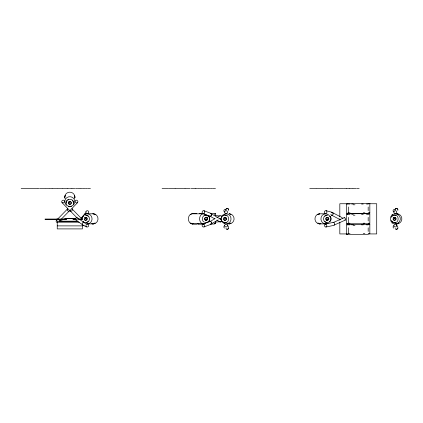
<?xml version="1.0" encoding="UTF-8"?>
<svg xmlns="http://www.w3.org/2000/svg" width="423" height="423" viewBox="0 0 423 423"><rect width="100%" height="100%" fill="white"/><g stroke="black" fill="none" stroke-linecap="round" stroke-linejoin="round"><path stroke-width="0.63" d="M85.113 214.308L85.166 213.16M225.856 210.231L225.924 209.105L226.786 208.38L227.928 208.47L228.695 209.332L228.626 210.458M395.071 210.231L395.14 209.105L396.002 208.375L397.144 208.47L397.911 209.332L397.842 210.458M66.12 203.088L66.934 200.877M73.216 204.499C76.045 197.62 63.572 197.62 66.4 204.499M81.813 218.839L82.094 217.427L82.897 216.227M82.083 218.839L82.369 217.401L83.183 216.179M211.241 215.291L211.479 214.334L211.098 213.652L221.425 219.69L220.642 219.69M221.805 220.372L221.567 221.329L220.848 222.006L220.066 222.006L216.809 220.103M67.373 209.665L67.59 208.883L56.27 220.505L56.053 221.292L56.529 222.165L57.412 222.614M67.463 208.772L67.125 209.76L67.622 210.781L68.663 211.241L69.636 210.866L77.605 202.596L77.943 201.607L77.446 200.587L76.404 200.127L75.431 200.502L75.093 201.491L75.59 202.511L76.632 202.971L77.605 202.596M65.248 195.495L64.608 197.033L65.036 198.064M65.248 195.764L64.608 197.303L65.036 198.329M74.58 198.064L75.008 197.033L74.369 195.495M74.58 198.329L75.008 197.303L74.369 195.764M344.031 218.162L344.301 217.612L344.888 217.782L345.454 218.569L345.395 220.06L334.122 225.094M83.088 222.165L83.564 221.292M329.797 221.493C331.193 220.039 331.193 217.634 329.797 216.179M330.083 221.446C331.458 220.018 331.458 217.66 330.083 216.227M391.217 217.401L392.031 216.179L393.253 215.365M85.494 212.954L81.353 217.982L81.116 218.887L81.623 219.764M226.062 209.295L226.712 208.565L227.696 208.544L228.431 209.248M395.278 209.295L395.928 208.565L396.911 208.544L397.646 209.248M59.098 221.446L69.509 210.754M202.903 224.137L202.168 224.893L202.178 226.035L202.934 226.887L203.986 226.955L210.961 224.269L211.696 223.513L211.685 222.376L210.929 221.52L209.877 221.451L202.903 224.137L203.96 224.206L204.711 225.057L204.727 226.199L203.986 226.955M224.676 225.649L223.941 226.353L223.883 227.373L224.534 228.103M228.431 228.425L227.696 229.134L226.712 229.113M393.892 225.649L393.157 226.353L393.099 227.373L393.75 228.103M397.646 228.425L396.911 229.134L395.928 229.113M325.345 224.068L324.615 224.676L324.494 225.792L325.054 226.765L325.969 227.024L333.89 225.343L334.619 224.74L334.741 223.624L334.181 222.651L333.266 222.392L325.345 224.068L326.26 224.327L326.82 225.3L326.704 226.416L325.969 227.024M67.601 200.211L68.394 199.677M88.111 221.446L86.916 222.244L85.504 222.524M207.376 222.308C210.363 221.144 210.363 216.534 207.376 215.365M222.53 216.179L223.746 215.365M324.869 216.227L325.662 215.693M391.746 216.227C400.243 210.506 400.243 227.167 391.746 221.446M198.937 223.54L198.107 224.037L203.088 224.037M214.302 214.382L215.545 213.636L215.545 215.867M215.545 221.811L215.545 223.291L214.302 224.037L210.316 224.021M215.175 218.527L209.739 221.705L210.522 221.705M216.809 217.575L220.066 215.667L220.848 215.667L221.567 216.343L221.805 217.306M218.162 219.891L211.098 224.021L211.479 223.344L211.241 222.382M219.791 218.934L221.425 217.982M190.847 214.276L192.232 213.636L196.795 213.636M190.847 223.397L192.232 224.037L193.158 223.608M197.721 223.608L196.795 224.037L192.232 224.037M333.028 222.641L344.301 217.612M346.691 204.055L348.346 203.326L369.839 203.326L369.839 212.822L368.184 213.557L346.691 213.557L346.691 204.055L350.001 204.055M346.691 213.557L348.346 212.822L350.001 212.822M369.839 203.326L368.184 204.055L366.53 204.055M346.691 214.45L348.346 213.721L369.839 213.721L369.839 223.222L368.184 223.952L346.691 223.952L346.691 214.45L350.001 214.45M346.691 223.952L348.346 223.222L350.001 223.222M369.839 213.721L368.184 214.45L366.53 214.45M346.691 224.851L348.346 224.121L369.839 224.121L369.839 233.618L368.184 234.353L346.691 234.353L346.691 224.851L350.001 224.851M346.691 234.353L348.346 233.618L350.001 233.618M369.839 224.121L368.184 224.851L366.53 224.851M93.287 223.698L94.593 223.159M94.826 223.397L93.287 224.037L92.262 223.608M229.129 223.698L230.435 223.159M230.672 223.397L229.129 224.037L228.103 223.608M318.149 214.276L319.693 213.636M318.82 214.334L319.693 213.975M320.719 223.608L319.693 224.037L318.149 223.397M396.837 223.698L398.143 223.159M398.381 223.397L396.837 224.037L395.812 223.608M56.27 220.505L57.047 220.267M60.362 220.087L66.623 218.353L72.994 218.353L75.5 219.045M59.733 220.584L66.623 218.675L72.994 218.675L76.124 219.542M71.244 206.223L69.811 206.509L68.373 206.223M71.223 206.498L69.811 206.778L68.394 206.498M85.837 222.593C90.638 222.715 90.638 214.963 85.837 215.08M204.859 215.429L206.271 215.148M223.434 215.429C230.318 212.6 230.318 225.073 223.434 222.244M205.938 222.593C211.066 222.932 211.066 214.741 205.938 215.08C201.998 214.963 200.819 220.912 204.499 222.308M224.851 222.524L226.263 222.244M327.143 215.08C322.342 214.963 322.342 222.715 327.143 222.593M326.064 215.429L327.476 215.148M394.352 222.524L395.764 222.244M326.048 210.67L325.044 210.86L324.393 211.791L324.489 212.917L325.266 213.589L326.276 213.398L326.921 212.468L326.826 211.336L326.048 210.67L332.293 212.346L333.07 213.018L333.16 214.144L332.515 215.074L331.505 215.265L330.728 214.598M331.283 212.536L332.293 212.346M215.043 222.191L222.175 221.451M203.986 210.723L202.934 210.786L202.178 211.643L202.168 212.78L202.903 213.536L203.96 213.472L204.711 212.616L204.727 211.479L203.986 210.723L210.961 213.404L211.696 214.16L211.685 215.302L210.929 216.153L209.877 216.222L203.484 213.763M225.512 209.549L224.534 209.57L223.883 210.3L223.941 211.32L224.676 212.023M394.733 209.549L393.75 209.57L393.099 210.305L393.157 211.32L393.892 212.023M21.15 188.647L37.013 188.647M37.356 188.647L39.313 188.647M39.979 188.647L45.087 188.647M45.435 188.647L49.628 188.647M49.946 188.647L52.029 188.647M52.193 188.647L57.486 188.647M57.803 188.647L62.382 188.647M62.599 188.647L67.384 188.647M67.527 188.647L68.923 188.647M69.446 188.647L71.852 188.647M71.984 188.647L74.765 188.647M75.495 188.647L77.583 188.647M78.07 188.647L79.91 188.647M80.222 188.647L81.967 188.647M82.464 188.647L84.849 188.647M85.383 188.647L87.439 188.647M88.021 188.647L90.427 188.647M162.099 188.647L168.328 188.647M168.819 188.647L175.043 188.647M175.191 188.647L183.238 188.647M183.667 188.647L184.967 188.647M185.115 188.647L190.25 188.647M191.191 188.647L195.172 188.647M195.252 188.647L197.451 188.647M197.969 188.647L199.751 188.647M200.264 188.647L202.046 188.647M202.564 188.647L204.346 188.647M204.801 188.647L206.678 188.647M207.207 188.647L209.766 188.647M210.331 188.647L212.394 188.647M212.922 188.647L215.481 188.647M309.721 188.647L315.939 188.647M316.24 188.647L327.476 188.647M327.693 188.647L330.067 188.647M330.289 188.647L331.986 188.647M332.14 188.647L343.243 188.647M343.703 188.647L346.548 188.647M346.643 188.647L349.498 188.647M349.62 188.647L352.132 188.647M352.422 188.647L353.607 188.647M353.961 188.647L356.256 188.647M356.938 188.647L359.169 188.647M68.373 202.754L69.811 202.754M68.394 203.088L69.811 203.088M347.066 203.743L339.817 203.743L339.817 216.867M369.464 203.743L376.713 203.743L376.713 233.93L369.464 233.93M351.65 204.055L353.305 204.055M361.57 204.055L363.225 204.055M353.305 204.785L354.96 204.785M363.225 212.822L364.88 212.822M368.184 212.822L369.839 212.822M199.349 213.636L203.088 213.636M210.564 213.636L215.545 213.636M87.323 213.805L93.287 213.805A5.034 4.727 -90 0 1 97.972 219.495A5.034 4.727 -90 0 1 92.066 223.698M203.447 213.805L192.232 213.805A5.034 3.855 -90 0 0 188.383 218.839A5.034 3.855 -90 0 0 192.232 223.867L203.447 223.867M325.657 213.805L319.693 213.805A5.034 4.727 -90 0 0 315.003 219.495A5.034 4.727 -90 0 0 320.914 223.698M351.65 214.45L353.305 214.45M361.57 214.45L363.225 214.45M353.305 215.185L354.96 215.185M82.385 219.04L72.994 219.04L72.994 219.442L76.124 219.442M56.809 219.442L45.071 219.442L45.071 219.04L66.623 219.04L66.623 219.442L57.232 219.442L57.232 219.04M78.63 219.442L82.385 219.442M77.869 221.187L57.232 221.187L57.232 228.901L82.385 228.901L82.385 224.121M59.167 221.282L77.869 221.282M57.232 222.191L79.159 222.191M363.225 223.222L364.88 223.222M368.184 223.222L369.839 223.222M214.302 223.291L215.545 223.291M87.323 223.867L93.287 223.867M319.693 223.867L325.657 223.867M351.65 224.851L353.305 224.851M361.57 224.851L363.225 224.851M353.305 225.581L354.96 225.581M57.232 225.882L82.385 225.882M363.225 233.618L364.88 233.618M368.184 233.618L369.839 233.618M347.066 233.93L339.817 233.93L339.817 222.117M210.522 215.973L209.739 215.968L214.63 218.828M84.214 222.493L83.093 222.472L82.263 223.27L82.215 224.417L82.977 225.242L86.704 226.924L87.825 226.945L88.656 226.146L88.703 224.994L87.942 224.169L86.821 224.148L85.991 224.946L85.943 226.094L86.704 226.924M82.977 225.242L84.098 225.263M215.043 215.481L219.585 215.952M220.88 216.084L222.175 216.222M394.352 215.148L395.764 215.429M327.476 222.524L326.064 222.244L324.869 221.446M224.851 215.148L226.263 215.429M85.504 215.148L86.916 215.429M344.808 219.897L345.395 220.06M62.012 202.596L62.985 202.971L64.026 202.511L64.523 201.491L64.185 200.502L63.212 200.127L62.176 200.587L61.673 201.607L62.012 202.596L69.98 210.866L70.953 211.241L71.995 210.781L72.492 209.76L72.153 208.772M396.837 213.636L398.381 214.276M396.837 213.975L397.71 214.334M318.387 223.159L319.693 223.698M229.129 213.636L230.672 214.276M93.287 213.636L94.826 214.276M92.753 213.636L94.292 214.276M91.722 223.608L92.753 224.037M191.085 223.159L192.232 223.698M331.278 214.995L340.309 219.727M393.253 222.308L392.031 221.493L391.217 220.277M222.53 221.493L223.746 222.308M87.312 215.693L88.111 216.227M84.373 222.773L77.293 217.745L76.436 217.618L75.627 218.205L75.336 219.162L75.738 219.928L82.818 224.962M396.668 224.872L395.812 224.142L394.664 224.238L393.898 225.094L393.966 226.22L394.828 226.95L395.97 226.855L396.737 225.993L396.668 224.872L397.842 227.22L397.911 228.341L397.144 229.203L396.002 229.298L395.14 228.568M227.452 224.872L226.596 224.142L225.448 224.238L224.682 225.099L224.75 226.22L225.612 226.95L226.754 226.855L227.521 225.993L227.452 224.872L228.626 227.22L228.695 228.341L227.928 229.203L226.786 229.298L225.924 228.568M72.026 208.883L81.539 218.643M70.107 210.754L77.351 218.194M72.418 200.481L73.216 201.676L73.496 203.088M219.685 221.329L220.066 222.006M342.429 218.257L342.117 217.649L332.52 212.616L332.832 213.224M398.514 214.308L398.514 214.752M398.514 222.921L398.514 223.365M394.691 217.401L394.691 218.839M394.352 217.427L394.352 218.839M392.142 214.308L392.142 214.752M392.142 222.921L392.142 223.365M368.184 206.979L368.184 210.633M368.184 217.374L368.184 221.028M368.184 227.775L368.184 231.429M348.346 206.979L348.346 212.822M348.346 217.374L348.346 223.222M348.346 227.775L348.346 233.618M339.817 218.839L339.817 220.15M327.476 218.839L327.476 220.251M327.143 218.839L327.143 220.277M318.017 214.308L318.017 214.752M318.017 222.921L318.017 223.365M230.81 214.308L230.81 214.752M230.81 222.921L230.81 223.365M225.184 217.401L225.184 218.839M224.851 217.427L224.851 218.839M224.433 214.308L224.433 214.752M224.433 222.921L224.433 223.365M206.271 218.839L206.271 220.251M205.938 218.839L205.938 220.277M190.556 214.308L190.556 214.752M190.556 222.921L190.556 223.365M94.964 214.308L94.964 214.752M94.964 222.921L94.964 223.365M85.837 217.401L85.837 218.839M85.504 217.427L85.504 218.839M81.967 219.103L81.967 219.643M72.994 218.353L72.994 218.675M66.623 218.353L66.623 218.675M57.65 219.103L57.65 219.643L56.809 219.643L56.809 219.04M393.052 218.294A1.412 1.412 0 0 1 394.897 217.533A1.412 1.412 0 0 1 395.658 219.378A1.412 1.412 0 0 1 393.813 220.14M393.358 219.833A1.412 1.412 0 0 1 393.052 219.378M396.837 213.805A5.034 5.013 -90 0 1 401.808 219.495A5.034 5.013 -90 0 1 395.542 223.698M329.75 221.351A5.034 4.727 -90 0 1 322.617 222.694A5.034 4.727 -90 0 1 322.617 214.984A5.034 4.727 -90 0 1 329.75 216.322M223.545 218.294A1.412 1.412 0 0 1 225.708 217.718A1.412 1.412 0 0 1 225.708 219.96A1.412 1.412 0 0 1 223.545 219.378M229.129 213.805A5.034 4.954 -90 0 1 234.041 219.495A5.034 4.954 -90 0 1 227.849 223.698M207.577 219.378A1.412 1.412 0 0 1 205.414 219.96A1.412 1.412 0 0 1 205.414 217.718A1.412 1.412 0 0 1 207.577 218.294M206.17 222.392A5.034 3.855 -90 0 1 200.719 222.392A5.034 3.855 -90 0 1 200.719 215.281A5.034 3.855 -90 0 1 206.17 215.281M207.006 216.904A5.034 3.855 -90 0 1 207.302 218.839M84.505 217.84A1.412 1.412 0 0 1 86.81 218.294A1.412 1.412 0 0 1 85.504 220.251M84.965 220.14A1.412 1.412 0 0 1 84.505 219.833M83.225 216.322A5.034 4.727 -90 0 1 90.363 214.984A5.034 4.727 -90 0 1 90.363 222.694A5.034 4.727 -90 0 1 83.225 221.351M68.812 204.087A1.412 1.412 0 0 1 68.812 202.088A1.412 1.412 0 0 1 70.805 202.088A1.412 1.412 0 0 1 70.805 204.087M70.35 204.394A1.412 1.412 0 0 1 69.266 204.394M64.777 197.033A5.034 4.859 0 0 1 69.811 192.174A5.034 4.859 0 0 1 74.839 197.033M68.505 206.244A5.034 4.859 0 0 1 65.687 198.762A5.034 4.859 0 0 1 73.93 198.762A5.034 4.859 0 0 1 71.112 206.244M85.959 211.484L85.906 212.632L86.683 213.488L87.836 213.541L88.687 212.774L88.74 211.627L87.963 210.77L86.81 210.712L85.959 211.484M224.75 211.452L224.682 212.579L225.448 213.441L226.596 213.53L227.452 212.806L227.521 211.68L226.754 210.818L225.612 210.728L224.75 211.452M393.966 211.452L393.898 212.579L394.664 213.441L395.812 213.53L396.668 212.806L396.737 211.68L395.97 210.818L394.828 210.723L393.966 211.452M393.972 220.082A1.438 1.438 0 0 0 396.129 218.839A1.438 1.438 0 0 0 393.972 217.591A1.438 1.438 0 0 0 393.972 220.082M397.826 223.196A5.034 5.013 -90 0 0 397.826 214.482A5.034 5.013 -90 0 0 390.307 218.839A5.034 5.013 -90 0 0 397.826 223.196M326.424 220.082A1.438 1.438 0 0 0 328.576 218.839A1.438 1.438 0 0 0 326.424 217.591A1.438 1.438 0 0 0 326.424 220.082M326.768 220.06A1.412 1.412 0 0 0 328.888 218.839A1.412 1.412 0 0 0 326.768 217.612A1.412 1.412 0 0 0 326.768 220.06M224.465 220.082A1.438 1.438 0 0 0 226.622 218.839A1.438 1.438 0 0 0 224.465 217.591A1.438 1.438 0 0 0 224.465 220.082M228.579 223.196A5.034 4.954 -90 0 0 228.579 214.482A5.034 4.954 -90 0 0 221.144 218.839A5.034 4.954 -90 0 0 228.579 223.196M205.218 220.082A1.438 1.438 0 0 0 207.376 218.839A1.438 1.438 0 0 0 205.218 217.591A1.438 1.438 0 0 0 205.218 220.082M85.118 220.082A1.438 1.438 0 0 0 87.275 218.839A1.438 1.438 0 0 0 85.118 217.591A1.438 1.438 0 0 0 85.118 220.082M68.669 203.627A1.438 1.438 0 0 0 71.138 203.304A1.438 1.438 0 0 0 69.621 201.327A1.438 1.438 0 0 0 68.669 203.627"/></g></svg>
